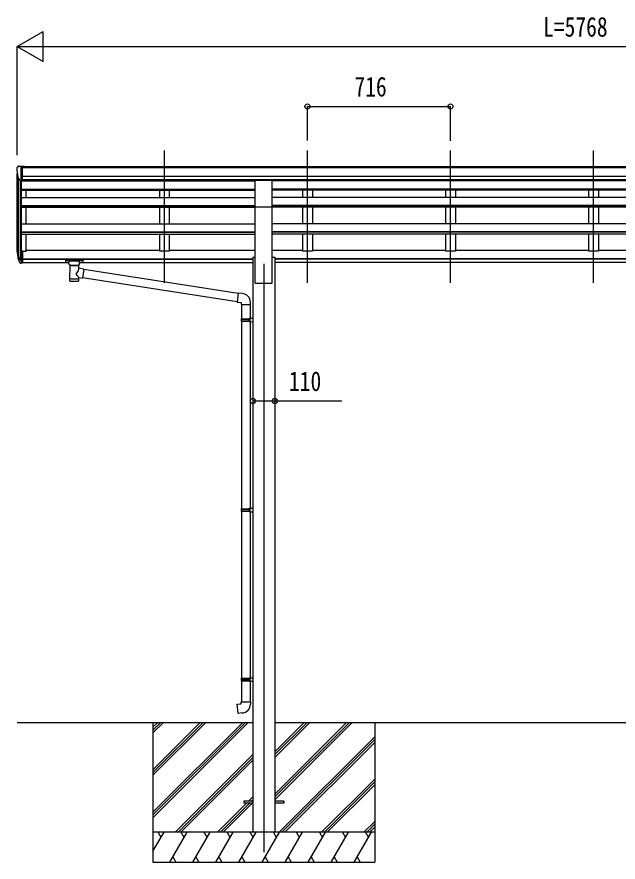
# Model space of a CAD drawing. Units: millimetres, scale not verified. Extents: x -12615 to 12615, y -8910 to 8910.
# Drawn here: x -3726 to -716, y -4915 to -681 of the extents above; entities that cross this region are included whole.
import ezdxf
from ezdxf.enums import TextEntityAlignment as Align

# ---------------------------------------------------------------- set-up
doc = ezdxf.new("R2010")
doc.units = ezdxf.units.MM
doc.header["$LTSCALE"] = 50
for name, color, linetype in [('0-3_YKK_12', 2, 'Continuous'), ('0-4_YKK_13', 4, 'Continuous'), ('0-5_YKK_A1', 4, 'Continuous'), ('0-6_YKK_D', 6, 'Continuous')]:
    doc.layers.add(name, color=color, linetype=linetype)
doc.styles.add('ＭＳ ゴシック', font='')
doc.styles.get('ＭＳ ゴシック').set_extended_font_data('MS Gothic')

msp = doc.modelspace()

# ---------------------------------------------------------------- linework, layer by layer
at = {"layer": '0-3_YKK_12'}
for p, q in [((-2987.94, -2012.66), (-2987.94, -1350.13)), ((-2271.94, -2012.66), (-2271.94, -1350.13)), ((-1555.94, -2012.66), (-1555.94, -1350.13)), ((-839.94, -2012.66), (-839.94, -1350.13)), ((-2489.94, -1918.86), (-2489.94, -4865))]:
    msp.add_line(p, q, dxfattribs=at)
at = {"layer": '0-4_YKK_13'}
for p, q in [((-3725.94, -1437.66), (-3725.94, -1438.29)), ((-3719.03, -1428.86), (-3723.1, -1434.66)), ((-3715.94, -1428.29), (-3718.27, -1428.43)), ((-3715.94, -1428.29), (-3697.44, -1428.29)), ((-3703.94, -1501.27), (-3703.94, -1428.29)), ((-3697.44, -1428.29), (-3687.44, -1428.38)), ((-3697.44, -1500.27), (-3697.44, -1428.29)), ((-3687.44, -1429.89), (-3687.44, -1428.38)), ((-3711.56, -1499.46), (-3720.84, -1483.4)), ((-3703.94, -1501.27), (-3709.15, -1500.96)), ((-3697.44, -1500.27), (-3703.94, -1500.27)), ((-2532.44, -1498.53), (-2447.44, -1498.53)), ((-2532.44, -1632.68), (-2532.44, -1498.53)), ((-2447.44, -1632.68), (-2447.44, -1498.53)), ((-2532.44, -1632.68), (-2447.44, -1632.68)), ((-3703.94, -1853.57), (-3703.94, -1915.45)), ((-3697.44, -1853.57), (-3703.94, -1853.57)), ((-3697.44, -1853.57), (-3697.44, -1914.63)), ((-3721.55, -1879.61), (-3711.38, -1898.78)), ((-3710.37, -1897.53), (-3720.13, -1879.11)), ((-3718.96, -1896.46), (-3711.38, -1913.95)), ((-3703.94, -1898.28), (-3709.07, -1898.28)), ((-3703.94, -1900.28), (-3708.79, -1900.28)), ((-3697.44, -1891.88), (-3703.94, -1891.88)), ((-3697.44, -1897.28), (-3703.94, -1897.28)), ((-3482.44, -1900.33), (-3482.44, -1911.09)), ((-3482.44, -1900.52), (-3482.44, -1902.06)), ((-3480.44, -1899.67), (-3397.44, -1899.67)), ((-3480.44, -1901.84), (-3397.44, -1901.84)), ((-3395.44, -1900.33), (-3395.44, -1911.09)), ((-3703.94, -1915.45), (-3708.79, -1915.45)), ((-3697.44, -1914.63), (-3703.94, -1914.63)), ((-3480.44, -1911.75), (-3465.94, -1911.75)), ((-3465.94, -1918.56), (-3465.94, -1908.29)), ((-3461.84, -1923.06), (-3461.86, -2003.35)), ((-3416.04, -1940.63), (-3416.04, -1923.05)), ((-3390.82, -1944.54), (-3416.04, -1940.63)), ((-3411.94, -1918.56), (-3411.94, -1908.29)), ((-3411.94, -1911.75), (-3397.44, -1911.75)), ((-3390.82, -1944.54), (-3397.84, -1989.8)), ((-2619, -2066.52), (-3391.16, -1946.73)), ((-3416.02, -2003.35), (-3416.04, -1986.73)), ((-3416.04, -1986.98), (-3397.84, -1989.8)), ((-2622.67, -2108.45), (-3397.6, -1988.23)), ((-2598.02, -2066.64), (-2618.86, -2064.82)), ((-2556.94, -2122.39), (-2556.94, -2111.47)), ((-2602.94, -2122.39), (-2556.94, -2122.39)), ((-2600.94, -2122.39), (-2600.94, -2192.91)), ((-2558.94, -2122.39), (-2558.94, -2190.35)), ((-2602.94, -2194.91), (-2601.94, -2192.91)), ((-2602.94, -2194.91), (-2558.94, -2194.91)), ((-2602.94, -2194.91), (-2602.94, -2202.91)), ((-2601.94, -2192.91), (-2558.94, -2192.91)), ((-2563.42, -2194.91), (-2563.85, -2192.91)), ((-2560.94, -2190.41), (-2544.94, -2189.94)), ((-2560.94, -2192.41), (-2560.94, -2190.41)), ((-2560.94, -2192.41), (-2558.94, -2192.41)), ((-2544.94, -2189.94), (-2544.94, -2207.88)), ((-2602.94, -2202.91), (-2558.94, -2202.91)), ((-2602.94, -2202.91), (-2601.94, -2204.91)), ((-2601.94, -2204.91), (-2558.94, -2204.91)), ((-2600.94, -2204.91), (-2600.94, -3145.25)), ((-2560.94, -2207.41), (-2560.94, -2205.41)), ((-2560.94, -2207.41), (-2544.94, -2207.88)), ((-2558.94, -2207.47), (-2558.94, -3142.69)), ((-2602.94, -3147.25), (-2601.94, -3145.25)), ((-2602.94, -3147.25), (-2558.94, -3147.25)), ((-2602.94, -3147.25), (-2602.94, -3155.25)), ((-2602.94, -3155.25), (-2558.94, -3155.25)), ((-2602.94, -3155.25), (-2601.94, -3157.25)), ((-2601.94, -3145.25), (-2558.94, -3145.25)), ((-2601.94, -3157.25), (-2558.94, -3157.25)), ((-2600.94, -3157.25), (-2600.94, -3994.26)), ((-2563.42, -3147.25), (-2563.85, -3145.25)), ((-2560.94, -3142.75), (-2544.94, -3142.27)), ((-2560.94, -3144.75), (-2560.94, -3142.75)), ((-2560.94, -3144.75), (-2558.94, -3144.75)), ((-2560.94, -3159.75), (-2560.94, -3157.75)), ((-2560.94, -3159.75), (-2544.94, -3160.22)), ((-2558.94, -3159.8), (-2558.94, -3991.7)), ((-2544.94, -3142.27), (-2544.94, -3160.22)), ((-2602.94, -3996.26), (-2601.94, -3994.26)), ((-2602.94, -3996.26), (-2558.94, -3996.26)), ((-2602.94, -3996.26), (-2602.94, -4004.26)), ((-2602.94, -4004.26), (-2558.94, -4004.26)), ((-2602.94, -4004.26), (-2601.94, -4006.26)), ((-2601.94, -3994.26), (-2558.94, -3994.26)), ((-2601.94, -4006.26), (-2558.94, -4006.26)), ((-2600.94, -4006.26), (-2600.94, -4112.39)), ((-2563.42, -3996.26), (-2563.85, -3994.26)), ((-2560.94, -3991.76), (-2544.94, -3991.29)), ((-2560.94, -3993.76), (-2560.94, -3991.76)), ((-2560.94, -3993.76), (-2558.94, -3993.76)), ((-2560.94, -4008.76), (-2560.94, -4006.76)), ((-2560.94, -4008.76), (-2544.94, -4009.23)), ((-2558.94, -4008.81), (-2558.94, -4112.39)), ((-2544.94, -3991.29), (-2544.94, -4009.23)), ((-2602.94, -4112.39), (-2556.94, -4112.39)), ((-2602.94, -4122.39), (-2602.94, -4112.39)), ((-2556.94, -4112.39), (-2556.94, -4123.31)), ((-2589.94, -4610.5), (-2589.94, -4619.5)), ((-2544.94, -4610.5), (-2589.94, -4610.5)), ((-2389.94, -4610.5), (-2434.94, -4610.5)), ((-2389.94, -4610.5), (-2389.94, -4619.5)), ((-2544.94, -4619.5), (-2589.94, -4619.5)), ((-2389.94, -4619.5), (-2434.94, -4619.5))]:
    msp.add_line(p, q, dxfattribs=at)
for points in [[(-3482.44, -1900.33), (-3482.4, -1900.14), (-3482.32, -1900), (-3482.22, -1899.9), (-3482.12, -1899.84), (-3482, -1899.8), (-3481.71, -1899.74), (-3481.22, -1899.69), (-3480.68, -1899.67), (-3480.44, -1899.67)], [(-3397.44, -1899.67), (-3397.09, -1899.67), (-3396.56, -1899.7), (-3396.11, -1899.75), (-3395.81, -1899.82), (-3395.64, -1899.92), (-3395.52, -1900.06), (-3395.45, -1900.24), (-3395.44, -1900.33)], [(-3482.44, -1911.09), (-3482.4, -1911.29), (-3482.32, -1911.42), (-3482.22, -1911.52), (-3482.12, -1911.58), (-3482, -1911.62), (-3481.71, -1911.68), (-3481.22, -1911.73), (-3480.68, -1911.75), (-3480.44, -1911.75)], [(-3465.9, -1918.51), (-3465.93, -1918.86), (-3465.68, -1919.82), (-3465.16, -1920.7), (-3464.36, -1921.54), (-3463.24, -1922.34), (-3461.84, -1923.06)], [(-3416.04, -1923.05), (-3415.81, -1922.96), (-3414.45, -1922.22), (-3413.34, -1921.37), (-3412.58, -1920.51), (-3412.12, -1919.61), (-3411.95, -1918.72)], [(-3397.44, -1911.75), (-3397.09, -1911.75), (-3396.56, -1911.72), (-3396.11, -1911.67), (-3395.81, -1911.6), (-3395.64, -1911.5), (-3395.52, -1911.36), (-3395.45, -1911.18), (-3395.44, -1911.09)], [(-2618.86, -2064.82), (-2622.86, -2110.64), (-2602.94, -2112.39), (-2602.94, -2122.39)], [(-2563.42, -2194.91), (-2563.42, -2202.91), (-2563.85, -2204.91)], [(-2560.94, -2205.41), (-2558.94, -2205.41), (-2558.94, -2192.41)], [(-2563.42, -3147.25), (-2563.42, -3155.25), (-2563.85, -3157.25)], [(-2560.94, -3157.75), (-2558.94, -3157.75), (-2558.94, -3144.75)], [(-2563.42, -3996.26), (-2563.42, -4004.26), (-2563.85, -4006.26)], [(-2560.94, -4006.76), (-2558.94, -4006.76), (-2558.94, -3993.76)], [(-2598.02, -4168.14), (-2618.86, -4169.96), (-2622.86, -4124.14), (-2602.94, -4122.39)]]:
    msp.add_lwpolyline(points, dxfattribs=at)
for centre, radius, start, end in [((-3722.94, -1437.66), 3, 93, 180), ((-3523.94, -1438.29), 202, 180, 192.90261), ((-3718.21, -1429.43), 1, 93.5, 145), ((-3708.97, -1497.96), 3, 210, 266.5), ((-3635.28, -1857.44), 89.07, 174.49576, 194.41188), ((-3635.99, -1853.16), 88.05, 177.22392, 197.21071), ((-3590.72, -1860.38), 133.22, 183.27987, 195.71302), ((-3708.79, -1897.28), 3, 210, 270), ((-3709.07, -1896.78), 1.5, 210, 270), ((-3708.79, -1912.45), 3, 210, 270), ((-2601.94, -2111.47), 45, 0, 85), ((-2601.94, -4123.31), 45, 275, 0)]:
    msp.add_arc(centre, radius, start, end, dxfattribs=at)
for centre, major_axis, ratio, start_param, end_param in [((-3480.44, -1902.06), (2, 0), 0.109601, 1.5707963, 3.1415927), ((-3438.94, -1908.29), (27, 0), 0.122176, 6.2831853, 9.424778), ((-3397.44, -1902.06), (2, 0), 0.109601, 0, 1.5707963), ((-3438.93, -1923.52), (-22.91, 0.42), 0.072511, 0.0008029, 1.5715993), ((-3438.93, -1925.14), (-22.91, 0.42), 0.072511, 0.0008029, 1.5715993), ((-3438.95, -1923.52), (22.92, 0.42), 0.07247, 4.71158, 6.2823764), ((-3438.95, -1925.14), (22.92, 0.42), 0.07247, 4.71158, 6.2823764), ((-3438.94, -1967.18), (-22.81, -26.62), 0.234429, 1.6855472, 3.1268519), ((-3427.94, -1918.56), (16, 0), 0.361356, 6.2636979, 6.2831853), ((-3436.39, -1964.53), (20.32, -22.25), 0.045535, 0.0389954, 1.3075346), ((-3438.94, -2003.35), (22.92, 0), 0.101955, 3.1415499, 6.2833984), ((-3438.94, -1990.91), (22.91, 0), 0.122865, 3.1415927, 6.2831853)]:
    msp.add_ellipse(centre, major_axis=major_axis, ratio=ratio, start_param=start_param, end_param=end_param, dxfattribs=at)
at = {"layer": '0-5_YKK_A1'}
for p, q in [((-3697.44, -1429.89), (2017.56, -1429.89)), ((-3697.44, -1435.25), (2017.56, -1435.25)), ((-3723.94, -1855.74), (-3723.94, -1466.64)), ((-3697.44, -1478.77), (2017.56, -1478.77)), ((-3719.66, -1485.44), (-3719.66, -1880)), ((-3709.94, -1500.8), (-3709.94, -1898)), ((-3703.94, -1500.27), (-3703.94, -1853.57)), ((-3703.94, -1501.8), (-2532.44, -1501.8)), ((-3697.44, -1496.44), (2017.56, -1496.44)), ((-2532.44, -1498.81), (-3697.44, -1498.81)), ((-3012.94, -1498.81), (-3012.94, -1501.8)), ((-2962.94, -1498.81), (-2962.94, -1501.8)), ((767.56, -1498.81), (-2447.44, -1498.81)), ((767.56, -1501.8), (-2447.44, -1501.8)), ((-2296.94, -1498.81), (-2296.94, -1501.8)), ((-2246.94, -1498.81), (-2246.94, -1501.8)), ((-1580.94, -1498.81), (-1580.94, -1501.8)), ((-1530.94, -1498.81), (-1530.94, -1501.8)), ((-864.94, -1498.81), (-864.94, -1501.8)), ((-814.94, -1498.81), (-814.94, -1501.8)), ((-3703.94, -1543.79), (-2532.44, -1543.79)), ((-3703.94, -1545.49), (-2532.44, -1545.49)), ((-3703.94, -1549.16), (-2532.44, -1549.16)), ((-3678.94, -1585.14), (-3678.94, -1549.16)), ((-3012.94, -1549.16), (-3012.94, -1585.14)), ((-2962.94, -1549.16), (-2962.94, -1585.14)), ((767.56, -1543.79), (-2447.44, -1543.79)), ((767.56, -1545.49), (-2447.44, -1545.49)), ((767.56, -1549.16), (-2447.44, -1549.16)), ((-2296.94, -1549.16), (-2296.94, -1585.14)), ((-2246.94, -1549.16), (-2246.94, -1585.14)), ((-1580.94, -1549.16), (-1580.94, -1585.14)), ((-1530.94, -1549.16), (-1530.94, -1585.14)), ((-864.94, -1549.16), (-864.94, -1585.14)), ((-814.94, -1549.16), (-814.94, -1585.14)), ((-3703.94, -1585.14), (-2532.44, -1585.14)), ((767.56, -1585.14), (-2447.44, -1585.14)), ((-3703.94, -1625.77), (-2532.44, -1625.77)), ((-3703.94, -1627.44), (-2532.44, -1627.44)), ((-3703.94, -1634.23), (-2532.44, -1634.23)), ((-3678.94, -1718.42), (-3678.94, -1634.23)), ((-3012.94, -1634.23), (-3012.94, -1718.42)), ((-2962.94, -1634.23), (-2962.94, -1718.42)), ((-2532.44, -2015), (-2532.44, -1632.68)), ((767.56, -1625.77), (-2447.44, -1625.77)), ((767.56, -1627.44), (-2447.44, -1627.44)), ((-2447.44, -2015), (-2447.44, -1632.68)), ((767.56, -1634.23), (-2447.44, -1634.23)), ((-2296.94, -1634.23), (-2296.94, -1718.42)), ((-2246.94, -1634.23), (-2246.94, -1718.42)), ((-1580.94, -1634.23), (-1580.94, -1718.42)), ((-1530.94, -1634.23), (-1530.94, -1718.42)), ((-864.94, -1634.23), (-864.94, -1718.42)), ((-814.94, -1634.23), (-814.94, -1718.42)), ((-3703.94, -1718.42), (-2532.44, -1718.42)), ((767.56, -1718.42), (-2447.44, -1718.42)), ((-3703.94, -1757.56), (-2532.44, -1757.56)), ((-3703.94, -1759.24), (-2532.44, -1759.24)), ((-3703.94, -1768.87), (-2532.44, -1768.87)), ((-3678.94, -1854.39), (-3678.94, -1770.11)), ((-3012.94, -1770.11), (-3012.94, -1854.39)), ((767.56, -1757.56), (-2447.44, -1757.56)), ((767.56, -1759.24), (-2447.44, -1759.24)), ((767.56, -1768.87), (-2447.44, -1768.87)), ((-2296.94, -1768.87), (-2296.94, -1854.39)), ((-1580.94, -1768.87), (-1580.94, -1854.39)), ((-864.94, -1768.87), (-864.94, -1854.39)), ((-3697.44, -1854.39), (-3678.94, -1854.39)), ((-3678.94, -1849.18), (-3012.94, -1849.18)), ((-2962.94, -1849.18), (-2532.44, -1849.18)), ((-2447.44, -1849.18), (-2296.94, -1849.18)), ((-2246.94, -1849.18), (-1580.94, -1849.18)), ((-1530.94, -1849.18), (-864.94, -1849.18)), ((-814.94, -1849.18), (-148.94, -1849.18)), ((-3697.44, -1893.48), (-2544.94, -1893.48)), ((-3697.44, -1894.86), (-2544.94, -1894.86)), ((-2544.94, -1885), (-2544.94, -4765)), ((-2544.94, -1885), (-2532.44, -1885)), ((-2447.44, -1885), (-2434.94, -1885)), ((-2434.94, -1885), (-2434.94, -4765)), ((755.06, -1893.48), (-2434.94, -1893.48)), ((755.06, -1894.86), (-2434.94, -1894.86)), ((-3697.44, -1912.04), (-3465.94, -1912.04)), ((-3411.94, -1912.04), (-2544.94, -1912.04)), ((755.06, -1912.04), (-2434.94, -1912.04)), ((-2532.44, -2015), (-2447.44, -2015)), ((-3723.94, -4215), (-2544.94, -4215)), ((-3044.94, -4215), (-3044.94, -4915)), ((-3044.94, -4664.18), (-2595.76, -4215)), ((-3044.94, -4678.32), (-2581.62, -4215)), ((-3044.94, -4692.46), (-2567.48, -4215)), ((-3044.94, -4480.33), (-2779.61, -4215)), ((-3044.94, -4466.19), (-2793.75, -4215)), ((-3044.94, -4452.05), (-2807.89, -4215)), ((-3044.94, -4268.2), (-2991.74, -4215)), ((-3044.94, -4254.06), (-3005.88, -4215)), ((-3044.94, -4239.91), (-3020.03, -4215)), ((-2434.94, -4215), (755.06, -4215)), ((-2434.94, -4602.96), (-2046.98, -4215)), ((-2434.94, -4574.68), (-2075.26, -4215)), ((-2434.94, -4588.82), (-2061.12, -4215)), ((-2434.94, -4390.83), (-2259.11, -4215)), ((-2434.94, -4376.69), (-2273.25, -4215)), ((-2434.94, -4362.55), (-2287.39, -4215)), ((-1934.94, -4215), (-1934.94, -4915)), ((-2413.13, -4765), (-1934.94, -4286.81)), ((-2398.99, -4765), (-1934.94, -4300.95)), ((-2384.85, -4765), (-1934.94, -4315.1)), ((-2933.63, -4765), (-2544.94, -4376.31)), ((-2919.49, -4765), (-2544.94, -4390.45)), ((-2905.35, -4765), (-2544.94, -4404.6)), ((-2201, -4765), (-1934.94, -4498.94)), ((-2186.86, -4765), (-1934.94, -4513.09)), ((-2172.71, -4765), (-1934.94, -4527.23)), ((-2567, -4610.5), (-2544.94, -4588.44)), ((-2552.86, -4610.5), (-2544.94, -4602.58)), ((-2721.5, -4765), (-2576, -4619.5)), ((-2707.36, -4765), (-2561.86, -4619.5)), ((-2693.21, -4765), (-2547.71, -4619.5)), ((-1988.87, -4765), (-1934.94, -4711.07)), ((-1974.73, -4765), (-1934.94, -4725.22)), ((-1960.58, -4765), (-1934.94, -4739.36)), ((-1934.94, -4765), (-3044.94, -4765)), ((-3044.94, -4860.97), (-2989.53, -4765)), ((-3004.53, -4790.98), (-3019.54, -4765)), ((-2960.66, -4915), (-2874.06, -4765)), ((-2889.06, -4790.98), (-2904.06, -4765)), ((-2845.19, -4915), (-2758.59, -4765)), ((-2773.59, -4790.98), (-2788.59, -4765)), ((-2729.72, -4915), (-2643.12, -4765)), ((-2658.12, -4790.98), (-2673.12, -4765)), ((-2614.25, -4915), (-2527.65, -4765)), ((-2542.65, -4790.98), (-2557.65, -4765)), ((-2498.78, -4915), (-2412.18, -4765)), ((-2427.18, -4790.98), (-2442.18, -4765)), ((-2383.31, -4915), (-2296.71, -4765)), ((-2311.71, -4790.98), (-2326.71, -4765)), ((-2267.84, -4915), (-2181.24, -4765)), ((-2211.24, -4765), (-2196.24, -4790.98)), ((-2152.37, -4915), (-2065.77, -4765)), ((-2095.77, -4765), (-2080.77, -4790.98)), ((-2036.9, -4915), (-1950.3, -4765)), ((-1980.3, -4765), (-1965.3, -4790.98)), ((-2945.67, -4889.02), (-2930.67, -4915)), ((-2830.2, -4889.02), (-2815.2, -4915)), ((-2714.73, -4889.02), (-2699.73, -4915)), ((-2599.25, -4889.02), (-2584.26, -4915)), ((-2483.78, -4889.02), (-2468.79, -4915)), ((-2368.32, -4889.02), (-2353.32, -4915)), ((-2252.85, -4889.02), (-2237.85, -4915)), ((-2137.38, -4889.02), (-2122.38, -4915)), ((-2021.91, -4889.02), (-2006.91, -4915)), ((-3044.94, -4915), (-1934.94, -4915))]:
    msp.add_line(p, q, dxfattribs=at)
for points in [[(-2962.94, -1770.11), (-2962.94, -1854.39), (-3012.94, -1854.39)], [(-2246.94, -1768.87), (-2246.94, -1854.39), (-2296.94, -1854.39)], [(-1530.94, -1768.87), (-1530.94, -1854.39), (-1580.94, -1854.39)], [(-814.94, -1768.87), (-814.94, -1854.39), (-864.94, -1854.39)]]:
    msp.add_lwpolyline(points, dxfattribs=at)
at = {"layer": '0-6_YKK_D'}
for p, q in [((-3723.94, -829.89), (-3594.04, -754.89)), ((-3594.04, -904.89), (-3594.04, -754.89)), ((-3723.94, -1374.58), (-3723.94, -828.89)), ((-3723.94, -829.89), (-3594.04, -904.89)), ((-3723.94, -829.89), (-3464.13, -829.89)), ((-3573.94, -829.89), (1894.06, -829.89)), ((-2271.94, -1300.58), (-2271.94, -1128.89)), ((-2271.94, -1129.89), (-1555.94, -1129.89)), ((-1555.94, -1301.58), (-1555.94, -1128.89))]:
    msp.add_line(p, q, dxfattribs=at)
msp.add_lwpolyline([(-2544.94, -2605.24), (-2434.94, -2605.24), (-2099.14, -2605.24)], dxfattribs=at)
for centre in [(-2271.94, -1129.89), (-1555.94, -1129.89), (-2544.94, -2605.24), (-2434.94, -2605.24)]:
    msp.add_circle(centre, 12.75, dxfattribs=at)

# ---------------------------------------------------------------- texts
at = {"layer": '0-6_YKK_D', "style": 'ＭＳ ゴシック', "width": 0.8}
for s, p in [('L=5768', (-1091.94, -809.89)), ('716', (-2036.34, -1109.89)), ('110', (-2363.94, -2585.24))]:
    msp.add_text(s, height=98.97, dxfattribs=at).set_placement(p, align=Align.BOTTOM_LEFT)

doc.saveas('drawing.dxf')
